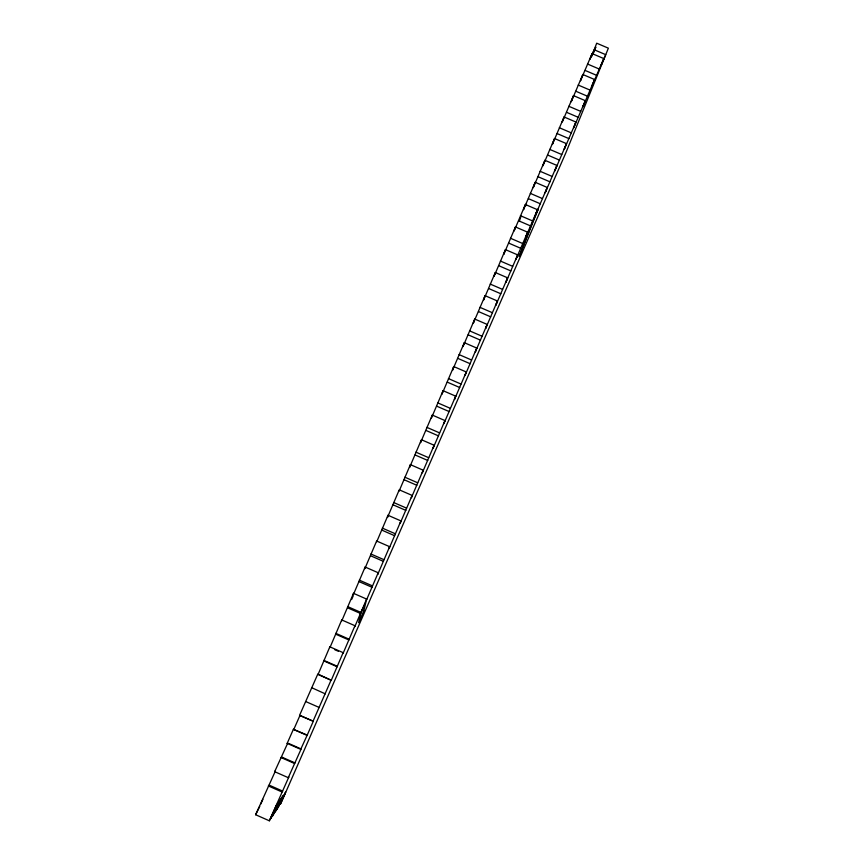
<?xml version="1.0" encoding="UTF-8"?>
<svg xmlns="http://www.w3.org/2000/svg" width="864" height="864" viewBox="0 0 864 864"><rect width="100%" height="100%" fill="white"/><g stroke="black" fill="none" stroke-linecap="round" stroke-linejoin="round"><path stroke-width="1.3" d="M366.638 599.087L354.78 626.713L354.953 625.72L341.734 619.931L341.712 620.989L353.495 593.33L366.638 599.087L366.336 600.372L378.194 572.746L365.126 567.032L353.333 594.68L353.495 593.33M343.138 652.655L331.268 680.292L318.06 674.492L329.843 646.823L343.138 652.655L343.084 653.357L354.953 625.72M365.126 567.032L364.846 568.652L376.628 541.015L389.632 546.685L389.081 548.521L400.939 520.916L388.001 515.279L376.736 541.75M363.884 610.74L366.044 601.614L360.342 614.617L358.636 622.717L363.884 610.74L361.519 609.703M388.001 515.279L387.472 517.439L399.254 489.823L412.128 495.428L411.34 497.794L423.187 470.21L410.389 464.638L399.114 491.108M378.194 572.746L377.773 574.301L389.632 546.685M410.389 464.638L409.622 467.327L421.405 439.722L434.138 445.262L433.123 448.135L444.971 420.574L432.302 415.076L420.53 442.66L421.114 440.705M431.309 418.262L432.302 415.076M431.849 417.053L443.081 390.69L455.684 396.155L454.453 399.524L466.29 371.984L453.751 366.563L441.979 394.114L443.081 390.69M400.939 520.916L400.27 523.022L412.128 495.428M453.751 366.563L452.542 370.213L464.303 342.684L476.777 348.073L475.34 351.907L487.166 324.421L474.746 319.054L462.996 346.572L464.303 342.684M474.746 319.054L473.342 323.168L485.082 295.672L497.437 300.996L495.806 305.284L507.611 277.83L495.32 272.527L483.581 300.002L485.082 295.672M423.187 470.21L422.291 472.835L434.138 445.262M494.111 275.94L495.32 272.527M494.219 275.94L505.44 249.62L517.676 254.891L515.851 259.6L527.634 232.189L515.462 226.951L503.744 254.383L505.44 249.62M444.971 420.574L443.848 423.695L455.684 396.155M514.123 230.677L515.462 226.951M514.166 230.807L525.388 204.509L537.494 209.714L535.486 214.834L547.258 187.466L535.205 182.293L523.498 209.682L525.388 204.509M519.404 220.936L520.754 217.22M535.205 182.293L533.228 187.661L544.925 160.304L556.924 165.445L554.742 170.953L566.492 143.64L554.548 138.532L542.862 165.866L544.925 160.304M466.29 371.984L464.951 375.592L476.777 348.073M554.548 138.532L552.409 144.277L564.084 116.975L575.953 122.062L573.61 127.948L585.338 100.688L573.512 95.634L562.367 121.738M562.291 121.727L564.084 116.975M487.166 324.421L485.633 328.471L497.437 300.996M573.512 95.634L571.201 101.758L582.854 74.509L594.616 79.531L592.11 85.774L603.817 58.579L592.11 53.59L580.468 80.806L582.854 74.509M590.047 58.979L592.11 53.59M593.762 52.402L595.804 47.077L591.721 56.182L596.7 43.2L608.375 48.179L565.79 152.95L280.876 803.401L280.303 804.265L285.628 792.104L277.906 807.894L283.446 795.236L282.874 796.057L276.62 809.816L282.29 796.889L281.696 797.753L275.292 811.825L281.081 798.617L280.465 799.513L273.91 813.92L279.828 800.431L279.169 801.36L272.452 816.113L278.51 802.31L277.83 803.282L270.94 818.402L277.128 804.287L276.426 805.302L269.352 820.8L255.625 814.73L275.389 771.034L274.655 771.671L288.274 777.676L288.857 776.974L269.352 820.8M507.611 277.83L505.883 282.323L517.676 254.891M527.634 232.189L525.722 237.103L537.494 209.714M547.258 187.466L545.162 192.78L556.924 165.445M566.492 143.64L564.224 149.342L575.953 122.062M585.338 100.688L582.908 106.758L594.616 79.531M603.817 58.579L601.225 64.994L605.75 54.68L594.184 49.756L590.144 58.903M288.274 777.676L301.147 748.958L288.976 743.591M307.238 735.07L293.371 729.346L287.172 743.375L300.704 749.336L307.238 735.07L313.297 721.256L299.538 715.403L317.822 674.028L331.268 680.292M313.006 721.321L331.182 679.892M274.655 771.671L287.755 743.062L287.172 743.375M329.843 646.823L329.951 647.59L341.734 619.931M259.74 806.458L255.625 814.73M260.788 804.071L262.894 799.319M293.89 729.194L299.981 715.403L312.088 720.727M351.616 599.53L353.182 595.987M525.42 206.237L526.489 203.807M587.488 64.022L599.227 69.034M585.058 70.405L596.678 75.362M578.2 85.05L589.993 90.083M575.845 91.249L587.52 96.239M568.814 106.283L580.662 111.348M566.536 112.309L578.264 117.32M559.332 127.732L571.234 132.829M557.14 133.574L568.922 138.618M549.752 149.396L561.719 154.516M547.646 155.045L559.494 160.121M540.076 171.277L552.107 176.429M538.067 176.731L549.968 181.84M530.312 193.374L542.387 198.558M528.379 198.644L540.335 203.774M520.441 215.698L532.58 220.925M518.594 220.774L530.615 225.936M510.462 238.259L522.666 243.508M508.723 243.119L520.798 248.314M500.396 261.047L512.654 266.328M498.744 265.702L510.872 270.929M490.212 284.072L502.535 289.386M488.657 288.511L500.85 293.771M479.93 307.336L492.318 312.682M478.472 311.558L490.73 316.85M469.541 330.836L481.982 336.215M468.18 334.832L480.503 340.168M459.043 354.586L471.55 360.007M457.79 358.366L470.167 363.722M448.427 378.594L460.998 384.037M447.282 382.136L459.724 387.526M437.702 402.851L450.338 408.337M436.666 406.156L449.172 411.577M426.87 427.367L439.571 432.886M425.93 430.423L438.502 435.888M415.908 452.153L428.684 457.704M415.087 454.961L427.723 460.447M404.838 477.198L417.668 482.782M404.136 479.758L416.826 485.276M393.649 502.513L406.544 508.14M393.055 504.814L405.821 510.376M382.331 528.109L395.302 533.768M381.866 530.14L394.686 535.745M370.894 553.986L383.929 559.678M370.548 555.746L383.443 561.384M359.327 580.144L372.438 585.878M359.1 581.634L372.071 587.304M347.63 606.593L360.806 612.371M347.544 607.792L360.569 613.505M335.804 633.344L349.056 639.155M335.848 634.252L348.948 639.997M334.724 649.685L338.31 651.262M323.849 660.388L337.176 666.23M324.022 661.003L337.198 666.781M311.764 687.733L325.307 693.868M305.662 701.525L319.324 707.53M293.371 729.346L306.871 735.296M281.588 757.004L295.013 762.923M280.93 757.48L294.505 763.474M269.158 785.138L282.658 791.1M268.348 785.938L281.999 791.975M533.52 219.845L519.102 256.608L538.326 208.894L533.52 219.845"/></g></svg>
